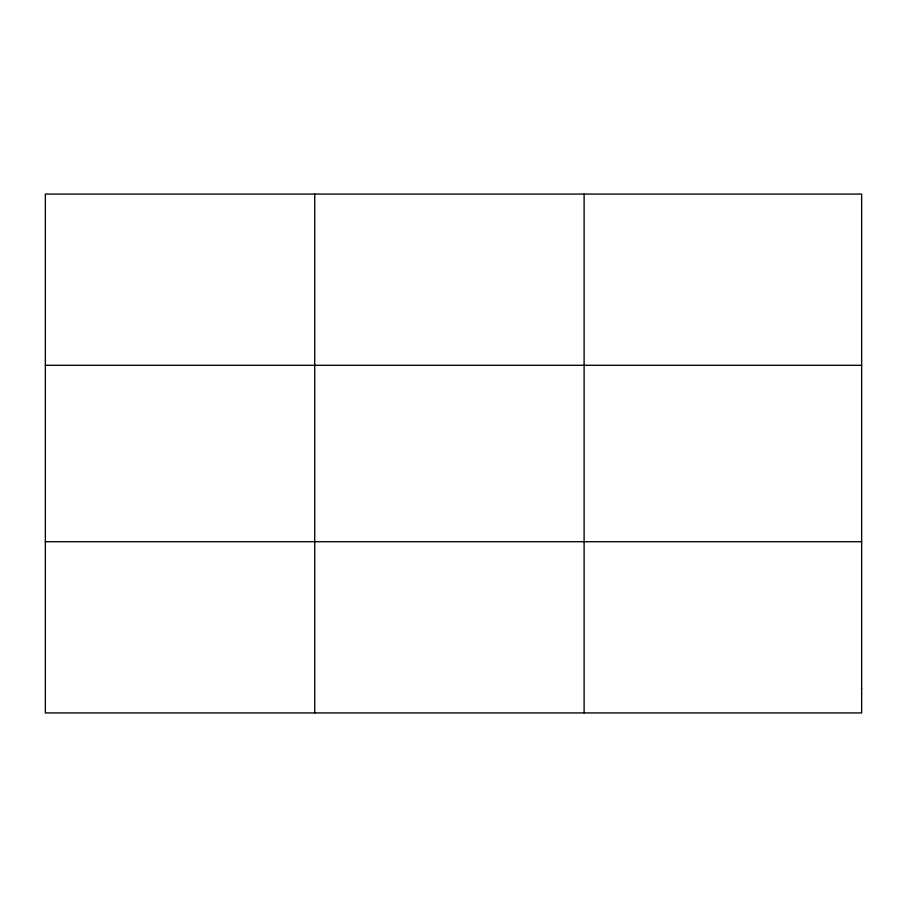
<?xml version="1.0" encoding="UTF-8"?>
<svg xmlns="http://www.w3.org/2000/svg" width="907" height="907" viewBox="0 0 907 907"><rect width="100%" height="100%" fill="white"/><g stroke="black" fill="none" stroke-linecap="round" stroke-linejoin="round"><path stroke-width="1.36" d="M314.729 194.075L314.729 712.925M584.108 194.075L584.108 712.925M45.35 365.294L861.65 365.294M45.35 541.706L861.65 541.706M861.65 688.47L861.65 712.925L45.35 712.925L45.35 194.075L861.65 194.075L861.65 688.47"/></g></svg>
